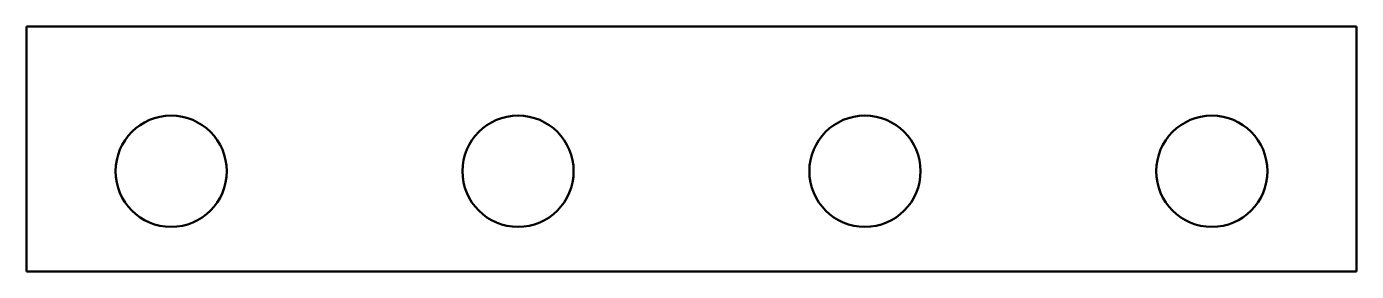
# Model space of a CAD drawing. Header units: inches. Extents: x 2.51 to 8.49, y 3.7 to 4.8.
import ezdxf

# ---------------------------------------------------------------- set-up
doc = ezdxf.new("R2010")
doc.units = ezdxf.units.IN
doc.header["$MEASUREMENT"] = 0
doc.layers.add('Visible (ANSI)', color=7, linetype='Continuous', lineweight=50)

msp = doc.modelspace()

# ---------------------------------------------------------------- linework, layer by layer
at = {"layer": 'Visible (ANSI)'}
for p, q in [((2.51, 4.8), (2.51, 3.7)), ((8.49, 4.8), (2.51, 4.8)), ((8.49, 3.7), (8.49, 4.8)), ((2.51, 3.7), (8.49, 3.7))]:
    msp.add_line(p, q, dxfattribs=at)
for centre in [(3.16, 4.15), (4.72, 4.15), (6.28, 4.15), (7.84, 4.15)]:
    msp.add_circle(centre, 0.25, dxfattribs=at)

doc.saveas('drawing.dxf')
